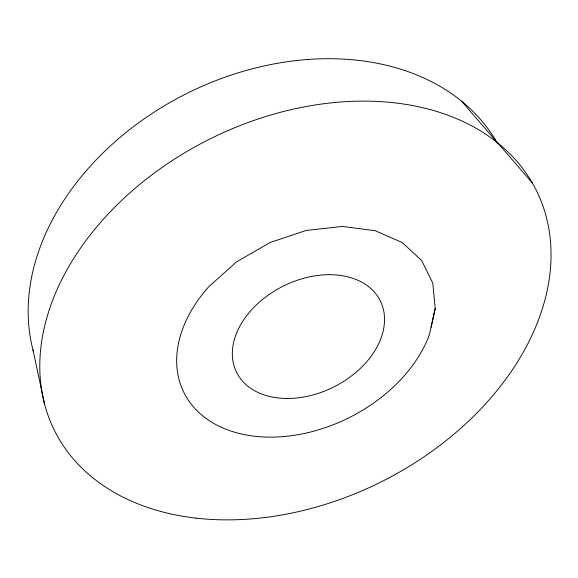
<?xml version="1.0" encoding="UTF-8"?>
<svg xmlns="http://www.w3.org/2000/svg" width="578" height="578" viewBox="0 0 578 578"><rect width="100%" height="100%" fill="white"/><g stroke="black" fill="none" stroke-linecap="round" stroke-linejoin="round"><path stroke-width="0.87" d="M431.123 327.3L435.205 308.486L432.778 283.148L421.694 260.555L402.18 242.514L375.151 230.709L342.371 226.439L306.304 230.427L269.955 242.572L236.474 261.928L208.73 286.782A136.386 96.085 -26.5 0 0 242.536 434.237A136.386 96.085 -26.5 0 0 429.367 334.799L435.205 308.486M532.316 182.93L496.054 140.96A255.555 190.473 -26.5 0 0 198.059 88.123A255.555 190.473 -26.5 0 0 33.437 351.583M461.634 101.229L497.571 142.831M32.968 349.798L44.513 403.914M496.509 141.74A255.555 190.473 -26.5 0 1 497.405 143.301M286.854 398.48A80.255 56.406 -26.5 0 0 382.426 306.051A80.255 56.406 -26.5 0 0 256.018 305.242A80.255 56.406 -26.5 0 0 286.854 398.48M195.863 518.105A269.189 191.643 -26.5 0 0 549.1 230.225A269.189 191.643 -26.5 0 0 141.292 183.147A269.189 191.643 -26.5 0 0 195.863 518.105"/></g></svg>
